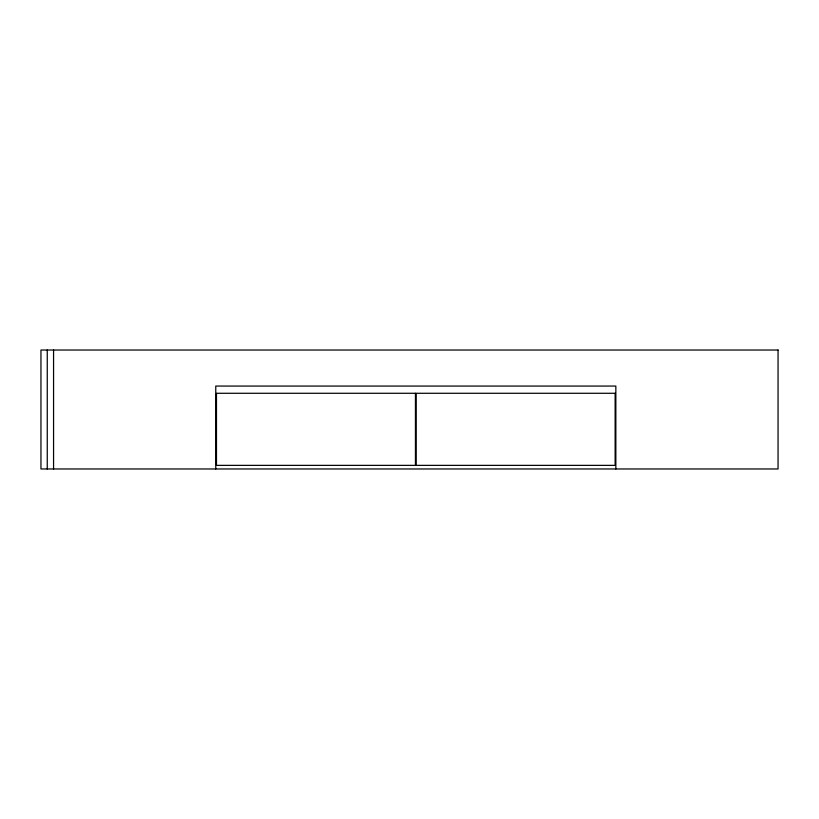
<?xml version="1.0" encoding="UTF-8"?>
<svg xmlns="http://www.w3.org/2000/svg" width="819" height="819" viewBox="0 0 819 819"><rect width="100%" height="100%" fill="white"/><g stroke="black" fill="none" stroke-linecap="round" stroke-linejoin="round"><path stroke-width="1.23" d="M615.847 468.97L615.847 386.066L215.766 386.066L215.766 468.97M53.563 350.03L53.563 468.97M47.256 350.03L47.256 468.97M778.05 350.03L40.95 350.03L40.95 468.97L778.05 468.97L778.05 350.03M415.448 393.284L216.482 393.284L216.482 465.366L415.448 465.366L415.448 393.284M615.13 393.284L416.165 393.284L416.165 465.366L615.13 465.366L615.13 393.284"/></g></svg>
